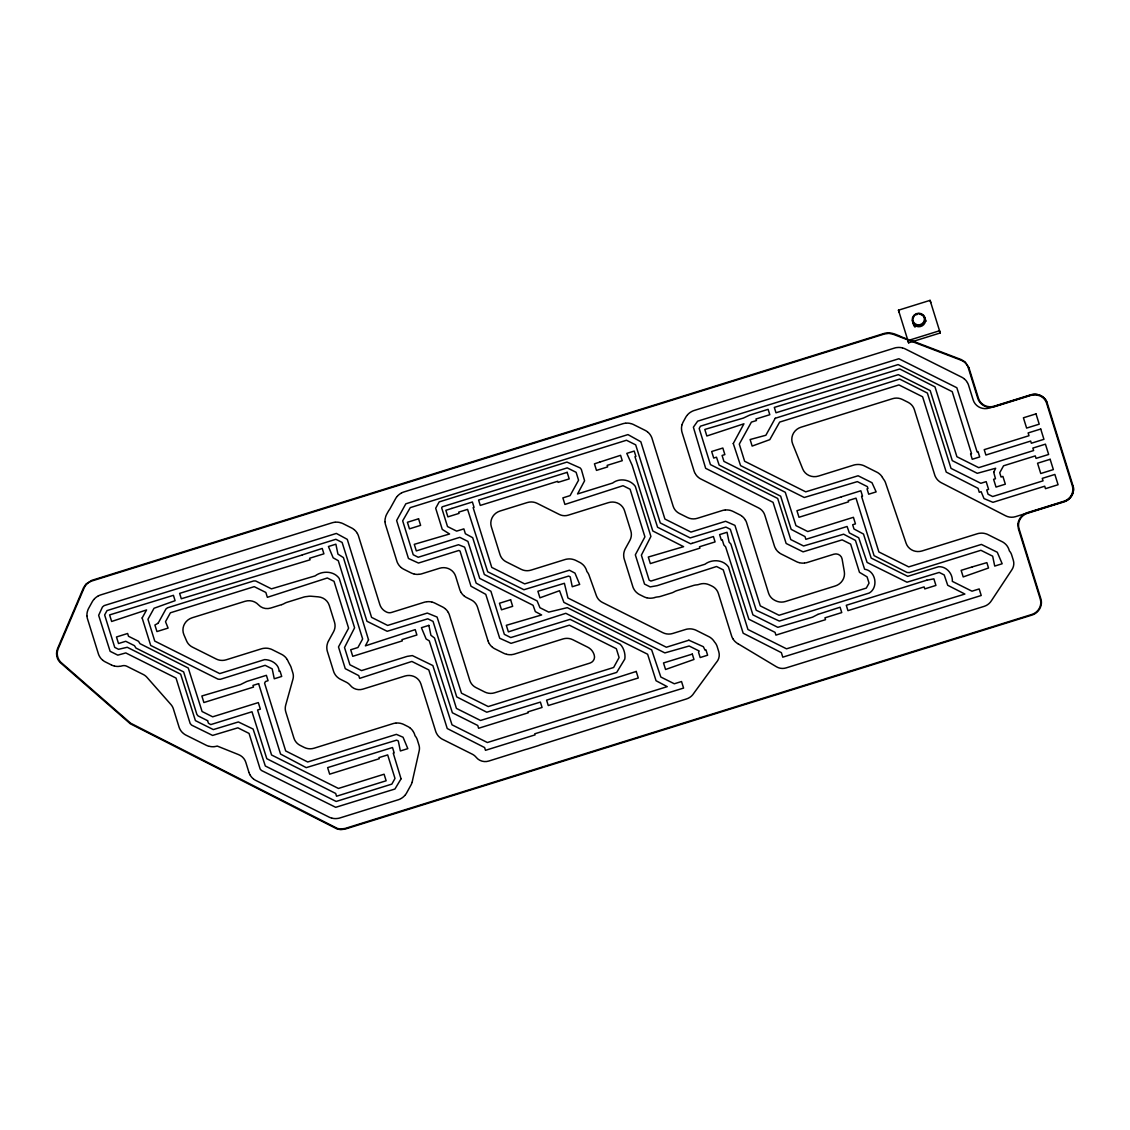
<?xml version="1.0" encoding="UTF-8"?>
<svg xmlns="http://www.w3.org/2000/svg" width="1130" height="1130" viewBox="0 0 1130 1130"><rect width="100%" height="100%" fill="white"/><g stroke="black" fill="none" stroke-linecap="round" stroke-linejoin="round"><path stroke-width="1.5" d="M328.562 640.851L333.52 631.84A12.981 12.487 -17.5 0 0 334.537 622.277L329.296 605.482A12.981 12.487 -17.5 0 0 318.321 596.852L311.244 596.245A12.981 12.487 -17.5 0 0 307.713 596.428A11.681 11.244 -17.5 0 1 306.498 596.584A12.981 12.487 -17.5 0 0 303.575 597.149L287.062 602.29A12.981 12.487 -17.5 0 0 284.407 603.448A12.981 12.487 -17.5 0 1 281.667 604.635M946.05 618.237L984.075 606.386A12.981 12.487 -17.5 0 0 991.462 600.666L1011.929 569.69A11.681 11.244 -17.5 0 0 1013.327 560.282L1011.661 554.915A11.681 11.244 -17.5 0 0 1009.387 550.917L1008.878 549.335A11.681 11.244 -17.5 0 0 1007.889 547.217L1007.706 546.892A11.681 11.244 -17.5 0 0 1006.378 545.027A11.681 11.244 -17.5 0 0 1004.768 543.459L1004.528 543.276A11.681 11.244 -17.5 0 0 1002.564 541.92L987.563 534.419A11.681 11.244 -17.5 0 0 985.374 533.657L985.092 533.586A11.681 11.244 -17.5 0 0 982.719 533.191A11.681 11.244 -17.5 0 0 980.36 533.205L979.964 533.247A11.681 11.244 -17.5 0 0 977.662 533.657L922.08 550.946A12.981 12.487 -17.5 0 1 906.076 543.191L885.694 483.245A12.981 12.487 -17.5 0 0 883.773 479.516A12.981 12.487 -17.5 0 1 882.812 478.047L882.459 477.425M930.075 300.354L940.231 332.969L908.619 342.814L898.463 310.199L930.075 300.354L930.767 302.558M281.61 604.649L270.706 608.053A11.681 11.244 -17.5 0 1 258.516 604.861A12.981 12.487 -17.5 0 0 244.998 601.315L192.171 617.771A12.981 12.487 -17.5 0 0 183.907 634.721L186.605 640.978A12.981 12.487 -17.5 0 0 192.425 647.109L216.296 659.058A12.981 12.487 -17.5 0 0 226.155 659.821L261.284 648.874A11.681 11.244 -17.5 0 1 261.976 648.677A11.681 11.244 -17.5 0 1 264.378 648.281A11.681 11.244 -17.5 0 1 266.864 648.225A11.681 11.244 -17.5 0 1 269.237 648.606L269.547 648.691A12.981 12.487 -17.5 0 1 272.033 649.566L281.554 654.327A11.681 11.244 -17.5 0 1 282.203 654.68A11.681 11.244 -17.5 0 1 283.997 655.909L284.294 656.149A11.681 11.244 -17.5 0 1 287.048 659.355M258.629 683.636L252.965 685.402L253.501 687.082L203.894 702.535L201.86 695.981L240.478 684.596L246.849 681.432L266.398 675.33L268.064 680.698L265.494 681.503L264.589 683.17L285.692 750.956L307.699 761.987L396.39 734.359L403.057 737.24L407.817 748.639L400.373 750.956L398.283 740.955L396.658 740.15L306.23 767.637L280.537 754.035L258.657 683.791M935.216 621.613L945.881 618.294M934.92 621.712L786.127 667.901A11.681 11.244 -17.5 0 1 776.494 666.799L738.229 643.86M654.793 597.53L654.185 597.699A11.681 11.244 -17.5 0 1 651.883 598.109L651.586 598.137A11.681 11.244 -17.5 0 1 647.095 597.798M646.84 597.784L646.459 597.685A11.681 11.244 -17.5 0 1 644.284 596.937L639.806 594.719A11.681 11.244 -17.5 0 1 639.156 594.366A11.681 11.244 -17.5 0 1 637.348 593.123L637.094 592.911A11.681 11.244 -17.5 0 1 635.427 591.301A11.681 11.244 -17.5 0 1 634.057 589.337A12.049 11.582 -17.5 0 1 632.899 586.894L624.184 558.884A11.681 11.244 -17.5 0 1 623.76 556.412L623.732 556.073A11.681 11.244 -17.5 0 1 623.76 553.785A11.681 11.244 -17.5 0 1 624.198 551.595L624.311 551.214A11.681 11.244 -17.5 0 1 625.088 549.194A11.681 11.244 -17.5 0 1 625.427 548.516L629.834 540.507A12.981 12.487 -17.5 0 0 630.837 530.931L624.537 510.704A12.981 12.487 -17.5 0 0 608.434 502.638L568.249 515.167A11.681 11.244 -17.5 0 1 559.378 514.475L537.089 503.316A12.981 12.487 -17.5 0 0 527.23 502.568L500.039 511.028A12.981 12.487 -17.5 0 0 491.352 526.82L499.983 554.548A12.981 12.487 -17.5 0 0 506.24 561.85L521.227 569.351A12.981 12.487 -17.5 0 0 531.086 570.113L565.226 559.491A11.681 11.244 -17.5 0 1 567.783 559.025L568.178 558.983A11.681 11.244 -17.5 0 1 570.495 558.969A11.681 11.244 -17.5 0 1 572.755 559.35L573.136 559.449A11.681 11.244 -17.5 0 1 575.212 560.155A11.681 11.244 -17.5 0 1 575.905 560.466L580.015 562.542A11.681 11.244 -17.5 0 1 581.992 563.884L582.289 564.124A11.681 11.244 -17.5 0 1 583.913 565.692A11.681 11.244 -17.5 0 1 585.255 567.585L585.453 567.924A11.681 11.244 -17.5 0 1 586.357 569.845A11.681 11.244 -17.5 0 1 586.583 570.509L586.922 571.582A11.681 11.244 -17.5 0 1 589.182 575.58L596.428 595.807A12.981 12.487 -17.5 0 0 602.474 602.46L662.9 632.701A12.981 12.487 -17.5 0 0 672.76 633.464L685.924 629.382A11.681 11.244 -17.5 0 1 688.212 628.972L688.622 628.944A11.681 11.244 -17.5 0 1 691.009 628.916A11.681 11.244 -17.5 0 1 693.255 629.297L693.636 629.396A11.681 11.244 -17.5 0 1 695.812 630.13A11.681 11.244 -17.5 0 1 696.391 630.413L709.132 636.797A11.681 11.244 -17.5 0 1 711.123 638.139L711.42 638.379A11.681 11.244 -17.5 0 1 713.058 639.976A11.681 11.244 -17.5 0 1 714.005 641.219A12.981 12.487 -17.5 0 0 714.895 642.419A12.981 12.487 -17.5 0 1 717.183 646.6L718.779 651.742A11.681 11.244 -17.5 0 1 716.434 662.392A12.981 12.487 -17.5 0 0 715.714 663.282L694.23 692.676A12.981 12.487 -17.5 0 0 693.735 693.396A12.981 12.487 -17.5 0 1 686.447 698.962L539.829 745.037A12.981 12.487 -17.5 0 1 538.233 745.659L527.258 749.077A11.681 11.244 -17.5 0 1 525.987 749.388L488.824 761.041A11.681 11.244 -17.5 0 1 476.267 757.411A12.981 12.487 -17.5 0 0 472.171 754.134L442.932 739.5A12.529 12.049 -17.5 0 1 442.211 739.133A11.681 11.244 -17.5 0 1 440.206 737.777L439.951 737.565A11.681 11.244 -17.5 0 1 438.285 735.955A11.681 11.244 -17.5 0 1 436.957 734.076L436.844 733.864A11.681 11.244 -17.5 0 1 435.855 731.816A11.681 11.244 -17.5 0 1 435.629 731.152L420.982 684.116A12.981 12.487 -17.5 0 0 404.865 676.065L362.956 689.116A11.681 11.244 -17.5 0 1 350.399 685.486A12.981 12.487 -17.5 0 0 346.303 682.209L340.794 679.455A12.176 11.71 -17.5 0 1 339.876 678.961A11.681 11.244 -17.5 0 1 338.096 677.732L337.828 677.52A11.681 11.244 -17.5 0 1 336.175 675.924A11.681 11.244 -17.5 0 1 334.777 673.932A12.034 11.568 -17.5 0 1 333.632 671.488L327.319 651.233A11.681 11.244 -17.5 0 1 326.881 648.535A11.681 11.244 -17.5 0 1 326.895 646.233A11.681 11.244 -17.5 0 1 327.347 643.931L327.446 643.549A11.681 11.244 -17.5 0 1 328.449 641.077M907.828 339.198C900.186 337.22 892.672 330.977 884.395 333.364L91.897 580.312L85.979 584.012L83.493 587.812L57.503 648.747C55.596 653.324 56.556 658.917 60.088 662.448L130.275 723.737L337.22 829.053L340.822 829.646L345.286 829.053L1031.987 615.073C1038.583 613.096 1043.032 605.666 1040.899 598.942L1019.034 528.699A12.684 12.19 -17.5 0 1 1027.509 513.26L1064.065 501.875C1070.647 499.926 1075.124 492.454 1072.977 485.745L1047.242 403.057C1045.137 396.446 1037.354 392.689 1030.786 394.78L994.188 406.179A12.67 12.19 -17.5 0 1 978.453 398.311L968.89 367.617M911.063 340.427L961.291 359.608M961.305 359.623L965.204 361.967L968.876 367.589M111.319 664.906L105.387 661.94A11.681 11.244 -17.5 0 1 104.723 661.587A11.681 11.244 -17.5 0 1 102.943 660.344M287.204 659.539L287.401 659.878A11.681 11.244 -17.5 0 1 288.362 661.869L290.396 665.697A11.681 11.244 -17.5 0 1 291.187 667.604L292.868 672.971A11.681 11.244 -17.5 0 1 292.953 679.158L285.706 705.12A12.981 12.487 -17.5 0 0 285.805 711.999L293.927 738.102A12.981 12.487 -17.5 0 0 300.185 745.405L304.267 747.453A12.981 12.487 -17.5 0 0 314.126 748.201L392.802 723.694A11.681 11.244 -17.5 0 1 393.424 723.511A11.681 11.244 -17.5 0 1 395.726 723.115M732.89 638.761L732.749 638.507A11.681 11.244 -17.5 0 1 731.788 636.501A11.681 11.244 -17.5 0 1 731.562 635.837L718.369 593.462A12.981 12.487 -17.5 0 0 711.745 585.976L709.16 584.789A12.981 12.487 -17.5 0 0 699.668 584.196L698.99 584.408A11.681 11.244 -17.5 0 1 696.363 584.916A12.981 12.487 -17.5 0 0 693.439 585.481L676.898 590.637A12.981 12.487 -17.5 0 0 674.243 591.795A12.981 12.487 -17.5 0 1 671.573 592.953L660.556 596.386A11.681 11.244 -17.5 0 1 657.928 596.894A12.981 12.487 -17.5 0 0 655.005 597.459M1047.242 403.057L1046.352 400.952A12.981 12.487 -17.5 0 0 1031.125 394.992L989.287 408.029A12.981 12.487 -17.5 0 1 973.17 399.964L968.608 385.33A11.681 11.244 -17.5 0 0 968.41 384.751A11.681 11.244 -17.5 0 0 967.464 382.717M940.231 332.969L939.538 330.751L907.927 340.61L908.619 342.814M898.463 310.199L899.155 312.403M487.948 640.682L477.538 607.22A12.981 12.487 -17.5 0 0 471.281 599.917L466.309 597.417A11.681 11.244 -17.5 0 1 464.331 596.075M248.925 772.327L245.832 762.369A12.981 12.487 -17.5 0 0 238.6 754.628L217.186 746.04A11.681 11.244 -17.5 0 1 216.579 746.224A11.681 11.244 -17.5 0 1 214.276 746.619M733.059 638.944A11.681 11.244 -17.5 0 0 735.842 642.221L736.139 642.462A11.681 11.244 -17.5 0 0 738.144 643.818M882.276 477.199A11.681 11.244 -17.5 0 0 879.479 473.922L879.168 473.668A11.681 11.244 -17.5 0 0 877.191 472.34L864.238 465.857A12.981 12.487 -17.5 0 0 861.766 464.981L861.526 464.924A11.681 11.244 -17.5 0 0 859.181 464.529A11.681 11.244 -17.5 0 0 856.78 464.557L856.385 464.585A11.681 11.244 -17.5 0 0 854.209 464.967A11.681 11.244 -17.5 0 0 853.503 465.165L818.487 476.069A12.981 12.487 -17.5 0 1 802.696 468.922L792.653 443.906A12.981 12.487 -17.5 0 1 801.015 427.211L892.531 398.692A12.981 12.487 -17.5 0 1 902.376 399.455L908.11 402.322A12.981 12.487 -17.5 0 1 914.368 409.625L934.821 475.278A11.681 11.244 -17.5 0 0 935.894 477.51A11.681 11.244 -17.5 0 0 937.25 479.473A11.681 11.244 -17.5 0 0 938.931 481.112L939.228 481.352A11.681 11.244 -17.5 0 0 941.106 482.623A12.303 11.837 -17.5 0 0 941.94 483.061L1005.644 515.803A12.981 12.487 -17.5 0 0 1015.644 516.636L1064.276 501.48A12.981 12.487 -17.5 0 0 1072.963 485.688M967.266 382.378A11.681 11.244 -17.5 0 0 965.924 380.485A11.681 11.244 -17.5 0 0 964.314 378.945M964.017 378.691A11.681 11.244 -17.5 0 0 962.139 377.42A12.303 11.837 -17.5 0 0 961.305 376.982L905.61 349.114A12.204 11.738 -17.5 0 0 904.692 348.676A11.681 11.244 -17.5 0 0 902.588 347.955M902.206 347.856A11.681 11.244 -17.5 0 0 899.904 347.489A11.681 11.244 -17.5 0 0 897.644 347.503M897.234 347.531A11.681 11.244 -17.5 0 0 894.678 348.012L693.905 410.571A12.105 11.639 -17.5 0 0 691.334 411.758A11.681 11.244 -17.5 0 0 689.357 413.072A11.681 11.244 -17.5 0 0 687.619 414.738M687.351 415.035A11.681 11.244 -17.5 0 0 686.051 416.786A11.681 11.244 -17.5 0 0 685.656 417.436L683.057 422.196A12.981 12.487 -17.5 0 0 682.11 424.612M682.011 424.922A11.681 11.244 -17.5 0 0 681.574 427.112A11.681 11.244 -17.5 0 0 681.545 429.442M681.574 429.838A11.681 11.244 -17.5 0 0 681.927 431.928A11.681 11.244 -17.5 0 0 682.11 432.606L694.032 470.928A11.681 11.244 -17.5 0 0 694.272 471.577A11.681 11.244 -17.5 0 0 695.176 473.498M698.326 477.312A11.681 11.244 -17.5 0 1 695.529 474.021M698.623 477.552A11.681 11.244 -17.5 0 0 700.6 478.88L758.569 507.907A12.981 12.487 -17.5 0 1 764.826 515.209L774.375 545.903A11.681 11.244 -17.5 0 0 774.615 546.567A11.681 11.244 -17.5 0 0 775.519 548.488M775.717 548.827A11.681 11.244 -17.5 0 0 777.03 550.691A11.681 11.244 -17.5 0 0 778.669 552.288M778.966 552.528A11.681 11.244 -17.5 0 0 780.971 553.87A12.529 12.049 -17.5 0 0 781.692 554.251L796.085 561.455A12.303 11.837 -17.5 0 0 796.933 561.864A11.681 11.244 -17.5 0 0 799.108 562.613M799.489 562.698A11.681 11.244 -17.5 0 0 801.735 563.079A11.681 11.244 -17.5 0 0 804.136 563.065M804.772 562.966A11.681 11.244 -17.5 0 0 807.442 562.443L833.869 554.209A6.497 6.243 -17.5 0 1 842.104 558.997L844.322 571.695A12.981 12.487 -17.5 0 1 835.268 585.976L785.449 601.499A12.981 12.487 -17.5 0 1 775.604 600.736L774.784 600.327A12.981 12.487 -17.5 0 1 768.527 593.038L746.577 522.568A12.034 11.568 -17.5 0 0 745.419 520.125M742.424 516.58A11.681 11.244 -17.5 0 1 745.263 519.941M742.113 516.325A11.681 11.244 -17.5 0 0 740.334 515.096A11.681 11.244 -17.5 0 0 739.67 514.743L733.13 511.466A11.681 11.244 -17.5 0 0 732.438 511.156A11.681 11.244 -17.5 0 0 730.361 510.449M729.98 510.35A11.681 11.244 -17.5 0 0 727.72 509.983A11.681 11.244 -17.5 0 0 725.404 509.997M725.008 510.026A11.681 11.244 -17.5 0 0 722.451 510.492L697.365 518.303A12.981 12.487 -17.5 0 1 687.52 517.54L679.398 513.486A12.981 12.487 -17.5 0 1 673.141 506.184L651.954 438.143A12.034 11.568 -17.5 0 0 650.795 435.7A11.681 11.244 -17.5 0 0 649.397 433.708A11.681 11.244 -17.5 0 0 647.787 432.14M647.49 431.9A11.681 11.244 -17.5 0 0 645.696 430.671A11.681 11.244 -17.5 0 0 645.046 430.318L633.365 424.485A12.981 12.487 -17.5 0 0 630.893 423.609M630.568 423.538A11.681 11.244 -17.5 0 0 628.308 423.157A11.681 11.244 -17.5 0 0 625.907 423.185M625.511 423.227A11.681 11.244 -17.5 0 0 623.336 423.595A11.681 11.244 -17.5 0 0 622.63 423.792L404.074 491.903A11.681 11.244 -17.5 0 0 403.396 492.129A11.681 11.244 -17.5 0 0 401.39 493.061M401.037 493.259A11.681 11.244 -17.5 0 0 399.045 494.601A11.681 11.244 -17.5 0 0 397.393 496.197M397.139 496.494A11.681 11.244 -17.5 0 0 395.712 498.443L390.147 508.514A12.981 12.487 -17.5 0 1 389.144 510.054A11.681 11.244 -17.5 0 0 388.381 511.212L386.728 514.192A11.681 11.244 -17.5 0 0 386.389 514.87A11.681 11.244 -17.5 0 0 385.613 516.89M385.033 521.707A11.681 11.244 -17.5 0 1 385.485 517.512M385.062 522.088A11.681 11.244 -17.5 0 0 385.485 524.56L396.969 561.483A12.034 11.568 -17.5 0 0 398.127 563.912A11.681 11.244 -17.5 0 0 399.526 565.904A11.681 11.244 -17.5 0 0 401.136 567.472M401.433 567.712A11.681 11.244 -17.5 0 0 403.226 568.941A11.681 11.244 -17.5 0 0 403.876 569.294L410.981 572.854A11.681 11.244 -17.5 0 0 411.659 573.164A11.681 11.244 -17.5 0 0 413.735 573.87M414.131 573.969A11.681 11.244 -17.5 0 0 416.391 574.351A11.681 11.244 -17.5 0 0 418.693 574.323M419.103 574.294A11.681 11.244 -17.5 0 0 421.377 573.913A11.681 11.244 -17.5 0 0 422.069 573.715L439.542 568.263A12.981 12.487 -17.5 0 1 455.658 576.328L459.741 589.45A11.681 11.244 -17.5 0 0 459.966 590.114A11.681 11.244 -17.5 0 0 460.885 592.035M461.068 592.374A11.681 11.244 -17.5 0 0 462.424 594.267A11.681 11.244 -17.5 0 0 464.034 595.835M489.092 643.267A11.681 11.244 -17.5 0 1 488.033 640.908M489.29 643.591A11.681 11.244 -17.5 0 0 490.604 645.47A11.681 11.244 -17.5 0 0 492.228 647.052M492.539 647.306A11.681 11.244 -17.5 0 0 494.53 648.648L503.542 653.168A11.681 11.244 -17.5 0 0 504.121 653.437A11.681 11.244 -17.5 0 0 506.297 654.185M506.678 654.284A11.681 11.244 -17.5 0 0 508.924 654.651A11.681 11.244 -17.5 0 0 511.311 654.637M511.721 654.595A11.681 11.244 -17.5 0 0 514.023 654.199A11.681 11.244 -17.5 0 0 514.63 654.03L562.952 638.959A12.981 12.487 -17.5 0 1 572.811 639.721L587.784 647.222A12.981 12.487 -17.5 0 1 593.985 654.355L594.239 655.118A6.497 6.243 -17.5 0 1 589.931 663.098L494.658 692.789A12.981 12.487 -17.5 0 1 484.798 692.026L476.013 687.619A12.981 12.487 -17.5 0 1 469.755 680.331L449.443 615.087A11.681 11.244 -17.5 0 0 449.217 614.438A11.681 11.244 -17.5 0 0 448.257 612.432M448.059 612.093A11.681 11.244 -17.5 0 0 446.76 610.271A11.681 11.244 -17.5 0 0 445.149 608.717M444.853 608.463A11.681 11.244 -17.5 0 0 443.059 607.234A11.681 11.244 -17.5 0 0 442.395 606.881L434.683 603.025A12.981 12.487 -17.5 0 0 432.211 602.163M431.886 602.078A11.681 11.244 -17.5 0 0 429.626 601.697A11.681 11.244 -17.5 0 0 427.225 601.725M426.575 601.824A11.681 11.244 -17.5 0 0 423.948 602.346L391.517 612.446A6.497 6.243 -17.5 0 1 386.587 612.065L386.065 611.81A12.981 12.487 -17.5 0 1 379.821 604.508L358.521 536.1A11.681 11.244 -17.5 0 0 358.295 535.436A11.681 11.244 -17.5 0 0 357.377 533.515M357.193 533.191A11.681 11.244 -17.5 0 0 355.837 531.284A11.681 11.244 -17.5 0 0 354.227 529.716M353.93 529.476A11.681 11.244 -17.5 0 0 351.953 528.134L343.096 523.684A11.681 11.244 -17.5 0 0 342.404 523.374A11.681 11.244 -17.5 0 0 340.328 522.667M339.946 522.568A11.681 11.244 -17.5 0 0 337.686 522.201A11.681 11.244 -17.5 0 0 335.37 522.215M334.974 522.244A11.681 11.244 -17.5 0 0 332.7 522.639A11.681 11.244 -17.5 0 0 332.008 522.823L100.853 594.86A11.681 11.244 -17.5 0 0 100.16 595.1A11.681 11.244 -17.5 0 0 98.07 596.075M97.731 596.273A11.681 11.244 -17.5 0 0 95.81 597.572A11.681 11.244 -17.5 0 0 94.171 599.168M93.903 599.465A11.681 11.244 -17.5 0 0 92.589 601.216A11.681 11.244 -17.5 0 0 92.208 601.866L88.677 608.279A11.681 11.244 -17.5 0 0 88.338 608.943A11.681 11.244 -17.5 0 0 87.575 610.977M87.462 611.344A11.681 11.244 -17.5 0 0 87.024 613.548A11.681 11.244 -17.5 0 0 86.982 615.793M87.01 616.175A11.681 11.244 -17.5 0 0 87.434 618.647L98.48 654.115A12.034 11.568 -17.5 0 0 99.638 656.544A11.681 11.244 -17.5 0 0 101.022 658.536A11.681 11.244 -17.5 0 0 102.632 660.104M114.074 665.923A11.681 11.244 -17.5 0 1 111.545 665.005M114.455 666.022A11.681 11.244 -17.5 0 0 116.729 666.389A11.681 11.244 -17.5 0 0 119.031 666.375M119.441 666.347A11.681 11.244 -17.5 0 0 121.998 665.881A6.497 6.243 -17.5 0 1 126.857 666.276L143.199 674.455A12.981 12.487 -17.5 0 1 146.985 677.364L170.927 704.527A12.981 12.487 -17.5 0 1 173.399 708.934L179.133 727.324A12.049 11.582 -17.5 0 0 180.292 729.768A11.681 11.244 -17.5 0 0 181.662 731.731A11.681 11.244 -17.5 0 0 183.3 733.313M183.597 733.568A11.681 11.244 -17.5 0 0 185.405 734.811A11.681 11.244 -17.5 0 0 186.04 735.164L205.83 745.051A12.317 11.837 -17.5 0 0 206.677 745.461A11.681 11.244 -17.5 0 0 208.852 746.21M213.881 746.662A11.681 11.244 -17.5 0 1 209.488 746.323M250.069 774.912A11.681 11.244 -17.5 0 1 249.01 772.553M250.267 775.237A11.681 11.244 -17.5 0 0 251.58 777.115A11.681 11.244 -17.5 0 0 253.219 778.697M253.516 778.951A11.681 11.244 -17.5 0 0 255.521 780.293L328.689 816.919A12.303 11.837 -17.5 0 0 329.536 817.329A11.681 11.244 -17.5 0 0 331.697 818.078M332.093 818.177A11.681 11.244 -17.5 0 0 334.339 818.544A11.681 11.244 -17.5 0 0 336.726 818.53M337.136 818.487A11.681 11.244 -17.5 0 0 339.424 818.092A11.681 11.244 -17.5 0 0 340.045 817.908L398.028 799.842A11.681 11.244 -17.5 0 0 398.636 799.645A11.681 11.244 -17.5 0 0 400.755 798.67M401.108 798.472A11.681 11.244 -17.5 0 0 403.085 797.116A11.681 11.244 -17.5 0 0 404.724 795.534M404.978 795.238A11.681 11.244 -17.5 0 0 406.348 793.387A12.303 11.837 -17.5 0 0 406.814 792.582L410.797 785.336A12.19 11.724 -17.5 0 0 411.278 784.432A11.681 11.244 -17.5 0 0 412.055 782.384M412.168 782.002A11.681 11.244 -17.5 0 0 412.507 780.491A12.981 12.487 -17.5 0 1 412.662 779.714L419.188 750.814A11.681 11.244 -17.5 0 0 418.976 745.164L417.309 739.797A11.681 11.244 -17.5 0 0 415.035 735.785L414.682 734.627A11.681 11.244 -17.5 0 0 414.456 733.977A11.681 11.244 -17.5 0 0 413.495 731.972M413.298 731.633A11.681 11.244 -17.5 0 0 412.012 729.839A11.681 11.244 -17.5 0 0 410.388 728.257M410.091 728.003A11.681 11.244 -17.5 0 0 408.283 726.76A11.681 11.244 -17.5 0 0 407.633 726.421L403.89 724.542A11.681 11.244 -17.5 0 0 403.311 724.274A11.681 11.244 -17.5 0 0 401.15 723.525M400.755 723.426A11.681 11.244 -17.5 0 0 398.523 723.059A11.681 11.244 -17.5 0 0 396.122 723.073M925.696 320.228A6.497 6.243 -17.5 0 1 926.035 321.301M915.046 327.135A6.497 6.243 -17.5 0 1 913.224 322.898M920.201 314.295A6.497 6.243 -17.5 0 1 925.399 321.287A6.497 6.243 -17.5 0 1 918.224 326.711A6.497 6.243 -17.5 0 1 912.546 320.072M913.012 318.222A6.497 6.243 -17.5 0 1 913.647 317.064M916.6 314.719A6.497 6.243 -17.5 0 1 917.136 314.521M401.009 778.895L394.935 789.023L335.695 807.314L261.496 770.491L260.168 769.078L249.052 733.412L237.879 727.819L212.595 735.432L191.577 725.107L190.165 723.468L176.04 678.085L125.783 652.928L117.803 655.146L110.118 651.304L98.649 615.327L102.463 606.994L104.186 605.595L336.359 533.431L347.277 539.349L371.572 617.375L387.661 625.427L427.295 613.067L437.084 617.051L461.506 693.184L488.231 706.561L613.632 667.491L619.099 657.533L616.344 648.705L569.365 625.187L511.043 643.351L499.714 638.252L485.773 594.352L470.984 586.202L460.023 551.045L458.879 550.465L418.481 563.051L408.453 558.474L396.63 520.506L405.825 503.811L627.955 434.598L640.837 441.774L664.906 519.037L690.953 532.075L725.63 521.283L734.938 525.379L760.292 605.892L779.036 615.271L866.315 588.08L869.041 583.136L867.091 576.879L859.464 572.317L850.664 544.123L842.147 539.858L803.091 551.85L786.155 543.474L773.061 502.341L705.643 468.314L693.382 427.197L697.648 421.165L898.859 358.747L956.842 387.745L977.097 451.873L978.015 451.59L979.696 456.958L972.252 459.274L970.585 453.907L971.518 453.624L952.223 391.658L898.124 364.58L700.473 426.18L699.188 428.496L710.431 464.6L777.68 498.443L790.774 539.575L803.585 545.988L843.63 534.193L855.452 540.408L864.605 569.238C875.736 570.636 878.773 587.445 869.253 593.024L779.305 621.062L756.253 610.271L730.319 529.292L725.898 527.074L690.204 537.908L660.287 522.95L635.682 444.853L626.486 440.248L410.247 507.638L402.675 520.845L413.241 554.759L418.213 557.26L458.483 544.731L464.642 547.146L476.14 583.122L490.914 591.273L504.347 634.354L510.774 637.56L570.113 619.353L620.172 644.213C623.732 647.674 625.653 654.199 624.805 659.058L616.698 672.407L486.762 712.211L456.732 696.899L433.058 621.415L427.804 618.802L387.18 631.289L366.953 621.274L342.122 542.428L335.864 539.293L107.025 610.596L104.638 614.932L114.737 647.391L118.551 649.298L127.252 647.278L180.659 674.186L195.405 720.615L213.33 729.585L238.374 721.957L253.106 729.048L265.324 765.999L336.189 801.452L391.856 784.107L394.992 778.429L387.675 754.911L378.931 757.637L379.27 758.71L329.663 774.163L327.629 767.609L392.506 747.523L394.186 752.891L393.254 753.173L401.023 778.768M733.271 443.525L740.574 465.617L804.249 497.483L857.359 481.62L867.374 486.635L867.967 488.541L867.035 488.838L868.702 494.206L876.145 491.889L871.993 482.722L858.108 475.772L805.718 491.833L744.628 461.252L739.288 444.118L751.394 422.111L756.436 420.544L755.956 419.018L769.798 414.71L768.117 409.343L749.684 415.077L743.427 418.058L704.809 429.442L706.843 435.996L743.935 423.792L733.271 443.525M1017.876 524.391L1018.398 528.812L1040.264 599.055A12.684 12.19 -17.5 0 1 1031.789 614.48L345.173 828.431L340.794 829.024L337.489 828.474L130.628 723.2L60.554 662.011C57.333 658.522 56.331 653.38 58.096 648.973L84.044 588.109A12.698 12.218 -17.5 0 1 92.109 580.905L884.508 333.971L888.886 333.378L893.025 334.226L961.009 360.173A12.713 12.232 -17.5 0 1 968.283 367.815L977.831 398.523C979.88 405.204 987.705 408.947 994.287 406.786L1030.885 395.387L1035.264 394.808L1039.529 395.684A12.684 12.204 -17.5 0 1 1046.62 403.255L1072.342 485.858A12.684 12.19 -17.5 0 1 1063.867 501.282L1027.311 512.681C1022.269 514.235 1018.285 518.967 1017.876 524.391M207.581 720.672L208.429 723.2L210.773 724.598L251.99 711.759L266.793 758.696L335.681 793.458L336.542 796.226L386.135 780.774L384.087 774.22L338.435 788.443L271.567 754.981L257.569 710.021L260.366 709.146L258.318 702.592L212.68 716.816L202.086 711.519L188.258 668.014L139.979 643.662L138.524 641.289L128.481 636.261L127.634 633.492L116.475 636.981L118.509 643.535L125.727 641.289L134.47 645.668L135.925 648.041L183.639 671.912L196.86 714.358L198.047 715.883L207.581 720.672M142.154 617.983L150.7 645.442L218.034 679.144L220.251 679.328L265.14 665.33L272.203 668.861L274.265 678.777L281.709 676.446L280.028 671.093L279.11 671.375C279.082 664.073 271.016 659.623 264.632 659.609L219.729 673.593L154.754 641.077L147.959 619.282L154.033 608.265L175.094 600.68L173.427 595.326L109.596 614.918L111.644 621.472L146.575 609.932L142.154 617.983M158.129 623.223L154.909 625.003L156.943 631.557L168.102 628.082L165.503 621.698L170.404 612.785L254.236 586.654L265.847 592.459L267.358 597.318L327.319 577.981L334.028 581.329L348.605 628.181L338.491 646.925L345.272 668.678L358.761 675.627L359.623 678.381L411.871 661.446L428.807 669.92L447.24 728.539L484.615 747.552L485.476 750.32L535.069 734.867L534.744 733.808L683.579 688.085L681.531 681.531L674.313 683.777L660.824 677.025L651.657 649.877L567.288 607.658L548.714 612.107L539.956 607.728L537.131 600.934L484.332 574.492L472.679 537.696L465.376 533.741L463.865 528.882L456.661 531.128L447.508 526.552L441.675 507.85L442.24 506.819L567.246 467.877L576.116 472.312L578.574 480.194L570.085 495.618L562.867 497.878L564.915 504.432L623.025 485.702L630.102 489.234L644.919 536.849L635.328 554.83L644.538 584.083L650.202 586.908L657.222 585.651L716.547 566.511L723.256 569.859L743.173 633.224L781.367 652.646L782.779 657.166L981.221 595.496L979.187 588.942L971.97 591.188L952.336 581.371C952.887 573.673 946.403 566.328 938.691 566.709L907.729 576.357L871.145 558.051L863.49 534.052L853.998 528.995L852.67 524.744L855.452 523.882L853.418 517.314L807.766 531.538L795.958 525.634L785.279 492.284L723.935 461.393L722.084 455.461L724.867 454.585L722.833 448.031L711.674 451.506L713.708 458.06L716.505 457.198L719.146 465.108L780.66 496.183L791.17 529.349L804.998 536.566L805.86 539.335L847.09 526.481L849.365 532.908L858.715 537.767L867.106 562.429L906.98 582.204L939.2 572.43L944.214 574.944L947.717 585.269L964.879 594.055L786.522 648.818L747.947 629.509L728.497 567.02C723.299 559.519 711.985 558.94 704.951 564.237L650.937 581.06L649.157 580.17L641.374 555.169L650.908 536.453L635.328 486.394C630.37 479.516 619.593 477.665 612.658 483.033L577.543 493.951L584.591 480.787L581.357 469.473L580.17 467.947L566.977 462.085L439.175 501.904L435.686 508.246L442.268 529.405L449.57 533.996L414.272 544.335L416.32 550.903L459.797 537.343L467.905 541.411L479.713 578.405L533.077 605.299L535.337 611.627L541.623 614.96L506.325 625.314L508.373 631.868L565.805 613.308L647.617 654.242L656.05 680.74L667.237 686.644L487.383 742.523L452.014 724.824L432.847 665.556L412.351 655.584L407.167 656.375L361.529 670.599L349.89 664.779L344.523 647.518L354.594 627.786L339.254 578.475C333.971 570.805 322.205 570.537 315.101 575.905L271.44 588.857L255.719 580.99L253.727 580.933L167.579 607.77L165.969 608.957L158.129 623.223M993.722 472.284L995.474 478.739L993.609 479.318L996.024 487.072L1005.333 484.177L1002.917 476.422L1001.053 477.001L999.725 472.75L1003.553 465.8L1035.278 455.913L1036.055 458.385L1048.64 454.458L1045.434 444.161L1032.848 448.087L1033.611 450.545L978.721 467.651L956.912 456.732L934.99 386.884L899.805 368.987L774.318 407.407L775.985 412.775L898.322 374.652L930.202 390.599L952.293 460.645L977.252 473.315L995.657 468.258L993.722 472.284M368.535 639.877L365.386 645.852L415.219 629.622L416.899 634.989L401.955 639.651L402.337 640.865L352.744 656.318L350.71 649.764L357.928 647.518L362.645 638.944L338.28 560.678L333.166 557.825L328.435 546.51L335.878 544.194L337.941 554.11L343.435 557.599L368.535 639.877M775.222 418.284L765.872 435.262L750.108 439.528L752.142 446.082L769.798 439.655L779.658 422.097L898.943 384.92L922.603 396.771L946.234 472.1L978.057 488.33L979.286 492.284L981.151 491.705L984.018 498.598L992.945 502.327L1044.713 486.211L1045.476 488.668L1058.076 484.742L1054.869 474.445L1042.27 478.371L1043.047 480.843L992.677 496.536L988.058 494.22L986.73 489.968L988.595 489.389L986.179 481.634L980.826 483.301L951.022 468.385L927.377 393.056L899.692 379.087L775.222 418.284M599.79 462.071L594.437 463.837L596.485 470.391L607.643 466.916L607.163 465.376L622.249 460.687L620.582 455.319L599.79 462.071M817.88 614.409L812.498 617.178L777.821 627.32L752.905 614.861L730.856 544.01L729.118 542.202L727.042 532.287L719.612 534.603L721.279 539.971L722.211 539.688L723.878 545.056L725.615 546.864L748.865 619.226L775.053 632.348L775.915 635.116L825.507 619.664L824.942 617.827L841.751 612.587L840.084 607.22L817.88 614.409M302.233 554.957L179.628 593.391L181.294 598.759L310.086 559.802L309.606 558.262L323.915 553.813L322.234 548.446L302.346 554.886M692.182 543.332L690.684 543.827L657.575 527.258L634.961 456.718L635.893 456.435L634.213 451.068L626.783 453.384L632.164 465.277L652.801 530.973L683.608 546.68L648.309 557.034L650.343 563.588L699.936 548.135L699.512 546.75L715.078 541.906L713.411 536.538L692.182 543.332M451.831 508.415L445.841 510.294L447.89 516.862L459.048 513.387L458.667 512.158L467.566 509.376L487.694 571.78L523.925 589.733L568.658 576.074L570.198 576.837L572.26 586.738L579.69 584.422L574.972 573.122L569.407 570.226L524.673 583.885L491.748 567.415L473.145 507.638L474.063 507.356L472.397 501.988L451.831 508.415M841.37 496.833L796.947 510.704L798.995 517.272L848.588 501.819L848.206 500.59L856.003 498.161L874.083 555.663L907.023 572.444L909.24 572.613L980.897 550.282L992.663 556.172L994.725 566.073L1002.169 563.757L997.282 552.259L981.391 544.42L908.732 566.893L878.858 551.948L861.583 496.423L862.515 496.141L860.834 490.773L841.37 496.833M688.89 640.216L666.347 647.236L567.938 597.996L564.393 583.306L537.894 591.273L539.942 597.827L559.548 590.707L563.898 602.375L664.864 652.9L689.159 646.007L699.202 651.035L698.51 652.165L700.176 657.533L707.62 655.216L705.953 649.849L705.021 650.131L703.369 646.713L688.89 640.216M926.854 580.184L846.285 605.284L847.952 610.652L924.142 586.908L924.764 588.9L935.923 585.425L933.874 578.857L926.854 580.184M567.161 472.34L478.597 500.053L480.264 505.421L557.712 481.295L558.051 482.369L569.209 478.894L567.161 472.34M418.566 518.797L407.407 522.272L409.456 528.84L420.614 525.365L418.566 518.797M1036.012 413.877L1023.413 417.789L1026.619 428.086L1039.219 424.174L1036.012 413.877M1040.73 429.019L1028.13 432.945L1028.992 435.714L984.216 449.655L985.897 455.023L1030.659 441.067L1031.337 443.243L1043.936 439.316L1040.73 429.019M510.619 599.776L499.46 603.25L501.508 609.805L512.667 606.33L510.619 599.776M428.863 625.37L421.419 627.701L426.151 639.001L429.273 640.865L452.381 712.776L477.75 725.488L478.611 728.257L528.204 712.804L527.922 711.872L542.061 707.465L540.394 702.097L480.518 720.46L456.421 708.411L434.513 638.012L430.925 635.286L428.863 625.37M1050.151 459.303L1037.552 463.229L1040.758 473.527L1053.358 469.6L1050.151 459.303M636.232 671.446L546.595 700.162L548.262 705.53L638.281 678L636.232 671.446M692.309 654.101L663.508 662.943L665.556 669.497L693.975 659.468L692.309 654.101M972.309 566.879L961.15 570.353L963.198 576.922L988.524 568.009L986.857 562.641L972.309 566.879M917.193 325.595A6.497 6.243 -17.5 0 0 924.877 317.53A6.497 6.243 -17.5 0 0 913.972 315.256A6.497 6.243 -17.5 0 0 917.193 325.595M917.278 324.79A5.848 5.622 -17.5 0 0 924.199 317.558A5.848 5.622 -17.5 0 0 914.396 315.51A5.848 5.622 -17.5 0 0 917.278 324.79"/></g></svg>
